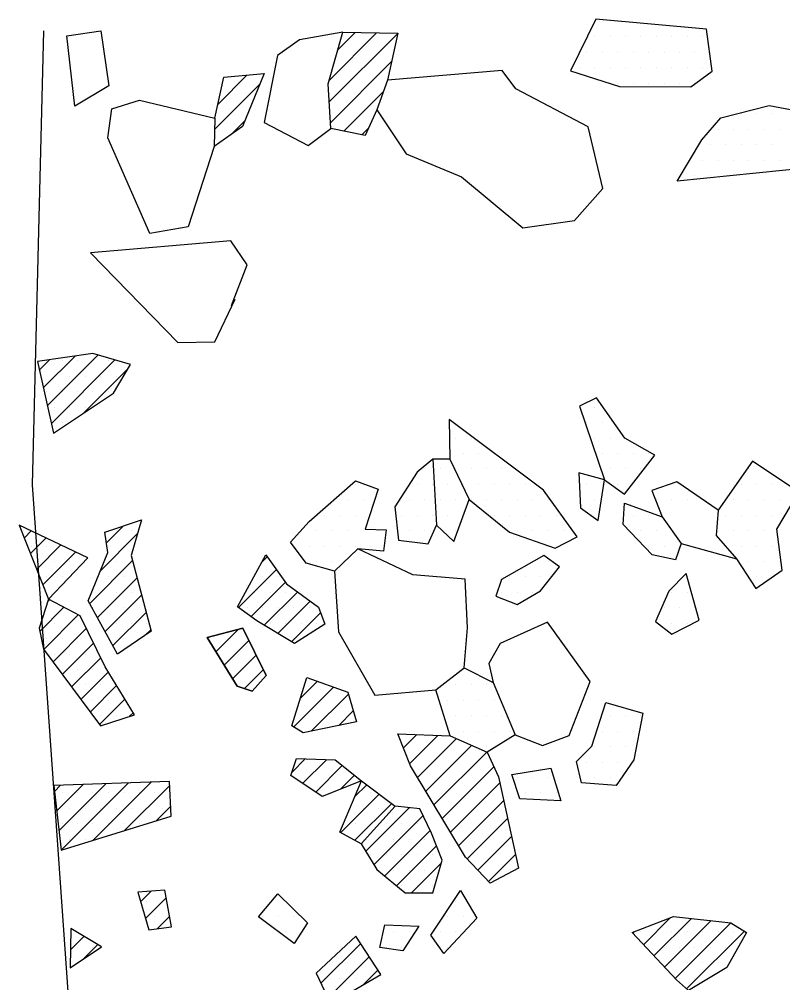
# Model space of a CAD drawing. Header units: metres. Extents: x 3.84 to 6.53, y -22.22 to -18.4.
# Drawn here: x 3.84 to 4.459, y -19.179 to -18.398 of the extents above; entities that cross this region are included whole.
import ezdxf

# ---------------------------------------------------------------- set-up
doc = ezdxf.new("R2010")
doc.units = ezdxf.units.M
doc.header["$LTSCALE"] = 25
doc.header["$MEASUREMENT"] = 0
doc.linetypes.add('STRICHPUNKTX2', pattern=[2, 1, -0.5, 0, -0.5])
doc.layers.get('0').update_dxf_attribs({"linetype": 'CONTINUOUS'})
for name, color, linetype in [('FEUER', 1, 'CONTINUOUS'), ('GRABUNGSGRENZE', 3, 'STRICHPUNKTX2'), ('STEINE', 4, 'CONTINUOUS'), ('STEINESCHRAFF', 4, 'CONTINUOUS')]:
    doc.layers.add(name, color=color, linetype=linetype)

# ---------------------------------------------------------------- blocks, each defined once
blk = doc.blocks.new('*X1')
at = {"color": 0}
for p, q in [((409.141, -1846.529), (414.67, -1841.001)), ((409.152, -1844.751), (412.975, -1840.928)), ((409.852, -1842.283), (411.232, -1840.903)), ((409.231, -1848.208), (414.181, -1843.257)), ((399.862, -1848.738), (403.525, -1845.074)), ((400.133, -1846.698), (402.475, -1844.357)), ((410.312, -1848.894), (413.518, -1845.688)), ((401.235, -1849.132), (402.305, -1848.063)), ((411.781, -1849.193), (412.319, -1848.655)), ((385.662, -1868.241), (386.489, -1867.413)), ((385.986, -1869.684), (388.556, -1867.115)), ((386.311, -1871.128), (390.411, -1867.027)), ((386.635, -1872.571), (391.785, -1867.421)), ((389.211, -1871.763), (392.838, -1868.136)), ((391.099, -1882.249), (392.491, -1880.858)), ((384.448, -1881.83), (385.013, -1881.264)), ((384.948, -1883.097), (386.207, -1881.838)), ((390.606, -1884.511), (393.597, -1881.519)), ((385.448, -1884.365), (387.4, -1882.412)), ((385.948, -1885.632), (388.594, -1882.986)), ((403.657, -1883.834), (404.121, -1883.37)), ((389.742, -1887.142), (393.207, -1883.677)), ((401.777, -1887.481), (404.856, -1884.402)), ((390.368, -1888.283), (393.575, -1885.076)), ((402.808, -1888.218), (405.592, -1885.434)), ((390.995, -1889.425), (393.944, -1886.476)), ((403.878, -1888.916), (406.581, -1886.212)), ((386.357, -1886.992), (386.493, -1886.856)), ((404.98, -1889.581), (407.603, -1886.959)), ((385.698, -1889.418), (387.653, -1887.463)), ((386.016, -1890.867), (388.813, -1888.071)), ((391.621, -1890.566), (394.312, -1887.875)), ((406.082, -1890.247), (408.433, -1887.896)), ((386.769, -1891.883), (389.466, -1889.185)), ((394.242, -1889.713), (394.681, -1889.274)), ((399.958, -1891.068), (401.771, -1889.255)), ((387.521, -1892.898), (390.048, -1890.372)), ((399.282, -1889.976), (399.383, -1889.875)), ((400.634, -1892.16), (402.638, -1890.156)), ((388.274, -1893.913), (390.629, -1891.558)), ((401.31, -1893.251), (403.219, -1891.343)), ((389.026, -1894.929), (391.246, -1892.709)), ((402.283, -1894.047), (403.8, -1892.53)), ((406.802, -1894.831), (408.182, -1893.45)), ((389.778, -1895.944), (391.918, -1893.804)), ((406.245, -1897.156), (409.485, -1893.916)), ((390.531, -1896.96), (392.591, -1894.899)), ((407.678, -1897.49), (410.685, -1894.483)), ((409.912, -1897.024), (411.088, -1895.848)), ((392.968, -1896.29), (393.264, -1895.995)), ((415.152, -1898.855), (416.243, -1897.764)), ((415.647, -1900.128), (417.944, -1897.831)), ((416.288, -1901.255), (419.445, -1898.098)), ((416.952, -1902.358), (420.669, -1898.642)), ((406.129, -1900.807), (407.195, -1899.741)), ((406.983, -1901.721), (408.902, -1899.802)), ((417.617, -1903.461), (421.892, -1899.186)), ((408.045, -1902.426), (410.185, -1900.287)), ((418.282, -1904.564), (422.47, -1900.375)), ((410.049, -1902.19), (411.172, -1901.067)), ((386.88, -1902.378), (387.382, -1901.876)), ((387.06, -1903.966), (389.214, -1901.812)), ((387.24, -1905.553), (391.046, -1901.748)), ((387.42, -1907.141), (392.877, -1901.684)), ((389.981, -1906.348), (394.709, -1901.62)), ((392.546, -1905.551), (396.216, -1901.881)), ((411.196, -1902.811), (412.17, -1901.837)), ((418.947, -1905.667), (422.947, -1901.666)), ((410.055, -1905.72), (413.183, -1902.592)), ((395.111, -1904.754), (396.303, -1903.562)), ((411.208, -1906.335), (414.195, -1903.347)), ((412.091, -1907.219), (415.628, -1903.683)), ((419.611, -1906.77), (423.263, -1903.118)), ((412.758, -1908.32), (416.742, -1904.336)), ((420.305, -1907.844), (423.579, -1904.57)), ((413.621, -1909.225), (417.318, -1905.528)), ((421.164, -1908.752), (423.894, -1906.022)), ((414.588, -1910.025), (417.831, -1906.783)), ((422.023, -1909.661), (424.21, -1907.474)), ((415.785, -1910.596), (418.233, -1908.148)), ((393.858, -1911.31), (394.715, -1910.453)), ((394.262, -1912.674), (395.932, -1911.004)), ((395.21, -1913.493), (396.21, -1912.494)), ((434.575, -1914.788), (436.765, -1912.597)), ((435.432, -1915.698), (438.47, -1912.66)), ((436.289, -1916.609), (440.058, -1912.84)), ((437.145, -1917.52), (441.646, -1913.02)), ((433.718, -1913.877), (433.866, -1913.729)), ((438.066, -1918.368), (442.751, -1913.682)), ((388.182, -1915.218), (389.294, -1914.106)), ((389.204, -1915.964), (390.402, -1914.767)), ((408.466, -1917.915), (411.683, -1914.698)), ((409.238, -1918.911), (412.38, -1915.769)), ((411.855, -1918.062), (413.077, -1916.84))]:
    blk.add_line(p, q, dxfattribs=at)
blk = doc.blocks.new('*X3')
at = {"color": 0}
for p, q in [((431.25, -1840), (431.25, -1840)), ((432.5, -1840), (432.5, -1840)), ((430.625, -1841.25), (430.625, -1841.25)), ((431.875, -1841.25), (431.875, -1841.25)), ((433.125, -1841.25), (433.125, -1841.25)), ((434.375, -1841.25), (434.375, -1841.25)), ((435.625, -1841.25), (435.625, -1841.25)), ((436.875, -1841.25), (436.875, -1841.25)), ((438.125, -1841.25), (438.125, -1841.25)), ((439.375, -1841.25), (439.375, -1841.25)), ((430, -1842.5), (430, -1842.5)), ((431.25, -1842.5), (431.25, -1842.5)), ((432.5, -1842.5), (432.5, -1842.5)), ((433.75, -1842.5), (433.75, -1842.5)), ((435, -1842.5), (435, -1842.5)), ((436.25, -1842.5), (436.25, -1842.5)), ((437.5, -1842.5), (437.5, -1842.5)), ((438.75, -1842.5), (438.75, -1842.5)), ((429.375, -1843.75), (429.375, -1843.75)), ((430.625, -1843.75), (430.625, -1843.75)), ((431.875, -1843.75), (431.875, -1843.75)), ((433.125, -1843.75), (433.125, -1843.75)), ((434.375, -1843.75), (434.375, -1843.75)), ((435.625, -1843.75), (435.625, -1843.75)), ((436.875, -1843.75), (436.875, -1843.75)), ((438.125, -1843.75), (438.125, -1843.75)), ((439.375, -1843.75), (439.375, -1843.75)), ((432.5, -1845), (432.5, -1845)), ((433.75, -1845), (433.75, -1845)), ((435, -1845), (435, -1845)), ((436.25, -1845), (436.25, -1845)), ((437.5, -1845), (437.5, -1845)), ((438.75, -1845), (438.75, -1845)), ((442.5, -1847.5), (442.5, -1847.5)), ((443.75, -1847.5), (443.75, -1847.5)), ((445, -1847.5), (445, -1847.5)), ((440.625, -1848.75), (440.625, -1848.75)), ((441.875, -1848.75), (441.875, -1848.75)), ((443.125, -1848.75), (443.125, -1848.75)), ((444.375, -1848.75), (444.375, -1848.75)), ((445.625, -1848.75), (445.625, -1848.75)), ((440, -1850), (440, -1850)), ((441.25, -1850), (441.25, -1850)), ((442.5, -1850), (442.5, -1850)), ((443.75, -1850), (443.75, -1850)), ((445, -1850), (445, -1850)), ((439.375, -1851.25), (439.375, -1851.25)), ((440.625, -1851.25), (440.625, -1851.25)), ((441.875, -1851.25), (441.875, -1851.25)), ((443.125, -1851.25), (443.125, -1851.25)), ((444.375, -1851.25), (444.375, -1851.25)), ((445.625, -1851.25), (445.625, -1851.25)), ((438.75, -1852.5), (438.75, -1852.5)), ((440, -1852.5), (440, -1852.5)), ((441.25, -1852.5), (441.25, -1852.5)), ((386.25, -1867.5), (386.25, -1867.5)), ((387.5, -1867.5), (387.5, -1867.5)), ((388.75, -1867.5), (388.75, -1867.5)), ((390, -1867.5), (390, -1867.5)), ((391.25, -1867.5), (391.25, -1867.5)), ((386.875, -1868.75), (386.875, -1868.75)), ((388.125, -1868.75), (388.125, -1868.75)), ((389.375, -1868.75), (389.375, -1868.75)), ((390.625, -1868.75), (390.625, -1868.75)), ((391.875, -1868.75), (391.875, -1868.75)), ((386.25, -1870), (386.25, -1870)), ((387.5, -1870), (387.5, -1870)), ((388.75, -1870), (388.75, -1870)), ((390, -1870), (390, -1870)), ((391.25, -1870), (391.25, -1870)), ((386.875, -1871.25), (386.875, -1871.25)), ((388.125, -1871.25), (388.125, -1871.25)), ((389.375, -1871.25), (389.375, -1871.25)), ((387.5, -1872.5), (387.5, -1872.5)), ((384.375, -1881.25), (384.375, -1881.25)), ((391.875, -1881.25), (391.875, -1881.25)), ((393.125, -1881.25), (393.125, -1881.25)), ((385, -1882.5), (385, -1882.5)), ((386.25, -1882.5), (386.25, -1882.5)), ((387.5, -1882.5), (387.5, -1882.5)), ((391.25, -1882.5), (391.25, -1882.5)), ((392.5, -1882.5), (392.5, -1882.5)), ((385.625, -1883.75), (385.625, -1883.75)), ((386.875, -1883.75), (386.875, -1883.75)), ((388.125, -1883.75), (388.125, -1883.75)), ((391.875, -1883.75), (391.875, -1883.75)), ((393.125, -1883.75), (393.125, -1883.75)), ((386.25, -1885), (386.25, -1885)), ((387.5, -1885), (387.5, -1885)), ((391.25, -1885), (391.25, -1885)), ((392.5, -1885), (392.5, -1885)), ((386.875, -1886.25), (386.875, -1886.25)), ((390.625, -1886.25), (390.625, -1886.25)), ((391.875, -1886.25), (391.875, -1886.25)), ((393.125, -1886.25), (393.125, -1886.25)), ((386.25, -1887.5), (386.25, -1887.5)), ((387.5, -1887.5), (387.5, -1887.5)), ((390, -1887.5), (390, -1887.5)), ((391.25, -1887.5), (391.25, -1887.5)), ((392.5, -1887.5), (392.5, -1887.5)), ((393.75, -1887.5), (393.75, -1887.5)), ((386.875, -1888.75), (386.875, -1888.75)), ((388.125, -1888.75), (388.125, -1888.75)), ((390.625, -1888.75), (390.625, -1888.75)), ((391.875, -1888.75), (391.875, -1888.75)), ((393.125, -1888.75), (393.125, -1888.75)), ((394.375, -1888.75), (394.375, -1888.75)), ((386.25, -1890), (386.25, -1890)), ((387.5, -1890), (387.5, -1890)), ((388.75, -1890), (388.75, -1890)), ((392.5, -1890), (392.5, -1890)), ((393.75, -1890), (393.75, -1890)), ((386.875, -1891.25), (386.875, -1891.25)), ((388.125, -1891.25), (388.125, -1891.25)), ((389.375, -1891.25), (389.375, -1891.25)), ((387.5, -1892.5), (387.5, -1892.5)), ((388.75, -1892.5), (388.75, -1892.5)), ((390, -1892.5), (390, -1892.5)), ((389.375, -1893.75), (389.375, -1893.75)), ((390.625, -1893.75), (390.625, -1893.75)), ((391.875, -1893.75), (391.875, -1893.75)), ((390, -1895), (390, -1895)), ((391.25, -1895), (391.25, -1895)), ((392.5, -1895), (392.5, -1895)), ((390.625, -1896.25), (390.625, -1896.25)), ((391.875, -1896.25), (391.875, -1896.25)), ((387.5, -1902.5), (387.5, -1902.5)), ((388.75, -1902.5), (388.75, -1902.5)), ((390, -1902.5), (390, -1902.5)), ((391.25, -1902.5), (391.25, -1902.5)), ((392.5, -1902.5), (392.5, -1902.5)), ((393.75, -1902.5), (393.75, -1902.5)), ((395, -1902.5), (395, -1902.5)), ((388.125, -1903.75), (388.125, -1903.75)), ((389.375, -1903.75), (389.375, -1903.75)), ((390.625, -1903.75), (390.625, -1903.75)), ((391.875, -1903.75), (391.875, -1903.75)), ((393.125, -1903.75), (393.125, -1903.75)), ((394.375, -1903.75), (394.375, -1903.75)), ((395.625, -1903.75), (395.625, -1903.75)), ((387.5, -1905), (387.5, -1905)), ((388.75, -1905), (388.75, -1905)), ((390, -1905), (390, -1905)), ((391.25, -1905), (391.25, -1905)), ((392.5, -1905), (392.5, -1905)), ((393.75, -1905), (393.75, -1905)), ((388.125, -1906.25), (388.125, -1906.25)), ((389.375, -1906.25), (389.375, -1906.25)), ((394.375, -1911.25), (394.375, -1911.25)), ((395.625, -1911.25), (395.625, -1911.25)), ((395, -1912.5), (395, -1912.5)), ((388.75, -1915), (388.75, -1915)), ((390, -1915), (390, -1915))]:
    blk.add_line(p, q, dxfattribs=at)
blk = doc.blocks.new('*X4')
at = {"color": 0}
for p, q in [((412.5, -1902.5), (412.5, -1902.5)), ((411.875, -1903.75), (411.875, -1903.75)), ((413.125, -1903.75), (413.125, -1903.75)), ((414.375, -1903.75), (414.375, -1903.75)), ((415.625, -1903.75), (415.625, -1903.75)), ((411.25, -1905), (411.25, -1905)), ((412.5, -1905), (412.5, -1905)), ((413.75, -1905), (413.75, -1905)), ((415, -1905), (415, -1905)), ((416.25, -1905), (416.25, -1905)), ((411.875, -1906.25), (411.875, -1906.25)), ((413.125, -1906.25), (413.125, -1906.25)), ((414.375, -1906.25), (414.375, -1906.25)), ((415.625, -1906.25), (415.625, -1906.25)), ((416.875, -1906.25), (416.875, -1906.25)), ((412.5, -1907.5), (412.5, -1907.5)), ((413.75, -1907.5), (413.75, -1907.5)), ((415, -1907.5), (415, -1907.5)), ((416.25, -1907.5), (416.25, -1907.5)), ((417.5, -1907.5), (417.5, -1907.5)), ((413.125, -1908.75), (413.125, -1908.75)), ((414.375, -1908.75), (414.375, -1908.75)), ((415.625, -1908.75), (415.625, -1908.75)), ((416.875, -1908.75), (416.875, -1908.75)), ((415, -1910), (415, -1910)), ((416.25, -1910), (416.25, -1910)), ((417.5, -1910), (417.5, -1910)), ((419.375, -1911.25), (419.375, -1911.25)), ((403.75, -1912.5), (403.75, -1912.5)), ((405, -1912.5), (405, -1912.5)), ((406.25, -1912.5), (406.25, -1912.5)), ((418.75, -1912.5), (418.75, -1912.5)), ((420, -1912.5), (420, -1912.5)), ((405.625, -1913.75), (405.625, -1913.75)), ((406.875, -1913.75), (406.875, -1913.75)), ((414.375, -1913.75), (414.375, -1913.75)), ((415.625, -1913.75), (415.625, -1913.75)), ((418.125, -1913.75), (418.125, -1913.75)), ((419.375, -1913.75), (419.375, -1913.75)), ((411.25, -1915), (411.25, -1915)), ((413.75, -1915), (413.75, -1915)), ((415, -1915), (415, -1915)), ((418.75, -1915), (418.75, -1915)), ((409.375, -1916.25), (409.375, -1916.25)), ((410.625, -1916.25), (410.625, -1916.25)), ((411.875, -1916.25), (411.875, -1916.25)), ((408.75, -1917.5), (408.75, -1917.5)), ((410, -1917.5), (410, -1917.5)), ((411.25, -1917.5), (411.25, -1917.5)), ((412.5, -1917.5), (412.5, -1917.5)), ((409.375, -1918.75), (409.375, -1918.75)), ((410.625, -1918.75), (410.625, -1918.75)), ((414.375, -1918.75), (414.375, -1918.75)), ((415.625, -1918.75), (415.625, -1918.75)), ((416.875, -1918.75), (416.875, -1918.75)), ((418.125, -1918.75), (418.125, -1918.75)), ((407.5, -1920), (407.5, -1920)), ((413.75, -1920), (413.75, -1920)), ((415, -1920), (415, -1920)), ((416.25, -1920), (416.25, -1920)), ((417.5, -1920), (417.5, -1920)), ((418.75, -1920), (418.75, -1920)), ((406.875, -1921.25), (406.875, -1921.25)), ((415.625, -1921.25), (415.625, -1921.25)), ((416.875, -1921.25), (416.875, -1921.25)), ((418.125, -1921.25), (418.125, -1921.25)), ((419.375, -1921.25), (419.375, -1921.25)), ((405, -1922.5), (405, -1922.5)), ((410, -1922.5), (410, -1922.5)), ((411.25, -1922.5), (411.25, -1922.5)), ((412.5, -1922.5), (412.5, -1922.5)), ((413.75, -1922.5), (413.75, -1922.5)), ((415, -1922.5), (415, -1922.5)), ((417.5, -1922.5), (417.5, -1922.5)), ((418.75, -1922.5), (418.75, -1922.5)), ((420, -1922.5), (420, -1922.5)), ((409.375, -1923.75), (409.375, -1923.75)), ((410.625, -1923.75), (410.625, -1923.75)), ((411.875, -1923.75), (411.875, -1923.75)), ((413.125, -1923.75), (413.125, -1923.75)), ((414.375, -1923.75), (414.375, -1923.75)), ((405, -1925), (405, -1925)), ((408.75, -1925), (408.75, -1925)), ((410, -1925), (410, -1925)), ((411.25, -1925), (411.25, -1925)), ((412.5, -1925), (412.5, -1925)), ((404.375, -1926.25), (404.375, -1926.25)), ((405.625, -1926.25), (405.625, -1926.25)), ((403.75, -1927.5), (403.75, -1927.5)), ((405, -1927.5), (405, -1927.5)), ((406.25, -1927.5), (406.25, -1927.5)), ((410, -1927.5), (410, -1927.5)), ((418.75, -1927.5), (418.75, -1927.5)), ((420, -1927.5), (420, -1927.5)), ((421.25, -1927.5), (421.25, -1927.5)), ((422.5, -1927.5), (422.5, -1927.5)), ((403.125, -1928.75), (403.125, -1928.75)), ((404.375, -1928.75), (404.375, -1928.75)), ((405.625, -1928.75), (405.625, -1928.75)), ((409.375, -1928.75), (409.375, -1928.75)), ((410.625, -1928.75), (410.625, -1928.75)), ((418.125, -1928.75), (418.125, -1928.75)), ((419.375, -1928.75), (419.375, -1928.75)), ((420.625, -1928.75), (420.625, -1928.75)), ((421.875, -1928.75), (421.875, -1928.75)), ((402.5, -1930), (402.5, -1930)), ((403.75, -1930), (403.75, -1930)), ((405, -1930), (405, -1930)), ((406.25, -1930), (406.25, -1930)), ((408.75, -1930), (408.75, -1930)), ((403.125, -1931.25), (403.125, -1931.25)), ((404.375, -1931.25), (404.375, -1931.25)), ((423.125, -1931.25), (423.125, -1931.25)), ((411.25, -1932.5), (411.25, -1932.5)), ((412.5, -1932.5), (412.5, -1932.5)), ((422.5, -1932.5), (422.5, -1932.5)), ((409.375, -1933.75), (409.375, -1933.75)), ((410.625, -1933.75), (410.625, -1933.75)), ((411.875, -1933.75), (411.875, -1933.75)), ((413.125, -1933.75), (413.125, -1933.75)), ((414.375, -1933.75), (414.375, -1933.75)), ((415.625, -1933.75), (415.625, -1933.75)), ((416.875, -1933.75), (416.875, -1933.75)), ((416.25, -1935), (416.25, -1935)), ((406.875, -1936.25), (406.875, -1936.25)), ((408.125, -1936.25), (408.125, -1936.25)), ((406.25, -1937.5), (406.25, -1937.5)), ((407.5, -1937.5), (407.5, -1937.5)), ((408.75, -1937.5), (408.75, -1937.5)), ((410, -1937.5), (410, -1937.5)), ((408.125, -1938.75), (408.125, -1938.75)), ((409.375, -1938.75), (409.375, -1938.75))]:
    blk.add_line(p, q, dxfattribs=at)
blk = doc.blocks.new('*X5')
at = {"color": 0}
for p, q in [((430.625, -1871.25), (430.625, -1871.25)), ((430, -1872.5), (430, -1872.5)), ((431.25, -1872.5), (431.25, -1872.5)), ((430.625, -1873.75), (430.625, -1873.75)), ((431.875, -1873.75), (431.875, -1873.75)), ((431.25, -1875), (431.25, -1875)), ((432.5, -1875), (432.5, -1875)), ((433.75, -1875), (433.75, -1875)), ((435, -1875), (435, -1875)), ((431.875, -1876.25), (431.875, -1876.25)), ((433.125, -1876.25), (433.125, -1876.25)), ((434.375, -1876.25), (434.375, -1876.25)), ((443.125, -1876.25), (443.125, -1876.25)), ((430, -1877.5), (430, -1877.5)), ((431.25, -1877.5), (431.25, -1877.5)), ((432.5, -1877.5), (432.5, -1877.5)), ((437.5, -1877.5), (437.5, -1877.5)), ((442.5, -1877.5), (442.5, -1877.5)), ((443.75, -1877.5), (443.75, -1877.5)), ((445, -1877.5), (445, -1877.5)), ((430.625, -1878.75), (430.625, -1878.75)), ((435.625, -1878.75), (435.625, -1878.75)), ((436.875, -1878.75), (436.875, -1878.75)), ((438.125, -1878.75), (438.125, -1878.75)), ((439.375, -1878.75), (439.375, -1878.75)), ((441.875, -1878.75), (441.875, -1878.75)), ((443.125, -1878.75), (443.125, -1878.75)), ((444.375, -1878.75), (444.375, -1878.75)), ((445.625, -1878.75), (445.625, -1878.75)), ((433.75, -1880), (433.75, -1880)), ((435, -1880), (435, -1880)), ((441.25, -1880), (441.25, -1880)), ((442.5, -1880), (442.5, -1880)), ((443.75, -1880), (443.75, -1880)), ((445, -1880), (445, -1880)), ((434.375, -1881.25), (434.375, -1881.25)), ((435.625, -1881.25), (435.625, -1881.25)), ((436.875, -1881.25), (436.875, -1881.25)), ((440.625, -1881.25), (440.625, -1881.25)), ((441.875, -1881.25), (441.875, -1881.25)), ((443.125, -1881.25), (443.125, -1881.25)), ((444.375, -1881.25), (444.375, -1881.25)), ((435, -1882.5), (435, -1882.5)), ((436.25, -1882.5), (436.25, -1882.5)), ((437.5, -1882.5), (437.5, -1882.5)), ((441.25, -1882.5), (441.25, -1882.5)), ((442.5, -1882.5), (442.5, -1882.5)), ((443.75, -1882.5), (443.75, -1882.5)), ((445, -1882.5), (445, -1882.5)), ((443.125, -1883.75), (443.125, -1883.75)), ((444.375, -1883.75), (444.375, -1883.75)), ((445.625, -1883.75), (445.625, -1883.75)), ((443.75, -1885), (443.75, -1885)), ((445, -1885), (445, -1885)), ((436.875, -1886.25), (436.875, -1886.25)), ((438.125, -1886.25), (438.125, -1886.25)), ((436.25, -1887.5), (436.25, -1887.5)), ((437.5, -1887.5), (437.5, -1887.5)), ((438.75, -1887.5), (438.75, -1887.5)), ((436.875, -1888.75), (436.875, -1888.75)), ((438.125, -1888.75), (438.125, -1888.75))]:
    blk.add_line(p, q, dxfattribs=at)
blk = doc.blocks.new('*X6')
at = {"color": 0}
for p, q in [((419.375, -1873.75), (419.375, -1873.75)), ((420.625, -1873.75), (420.625, -1873.75)), ((420, -1875), (420, -1875)), ((421.25, -1875), (421.25, -1875)), ((422.5, -1875), (422.5, -1875)), ((416.875, -1876.25), (416.875, -1876.25)), ((418.125, -1876.25), (418.125, -1876.25)), ((419.375, -1876.25), (419.375, -1876.25)), ((420.625, -1876.25), (420.625, -1876.25)), ((421.875, -1876.25), (421.875, -1876.25)), ((423.125, -1876.25), (423.125, -1876.25)), ((411.25, -1877.5), (411.25, -1877.5)), ((416.25, -1877.5), (416.25, -1877.5)), ((417.5, -1877.5), (417.5, -1877.5)), ((418.75, -1877.5), (418.75, -1877.5)), ((420, -1877.5), (420, -1877.5)), ((421.25, -1877.5), (421.25, -1877.5)), ((422.5, -1877.5), (422.5, -1877.5)), ((423.75, -1877.5), (423.75, -1877.5)), ((425, -1877.5), (425, -1877.5)), ((410.625, -1878.75), (410.625, -1878.75)), ((411.875, -1878.75), (411.875, -1878.75)), ((415.625, -1878.75), (415.625, -1878.75)), ((416.875, -1878.75), (416.875, -1878.75)), ((418.125, -1878.75), (418.125, -1878.75)), ((419.375, -1878.75), (419.375, -1878.75)), ((420.625, -1878.75), (420.625, -1878.75)), ((421.875, -1878.75), (421.875, -1878.75)), ((423.125, -1878.75), (423.125, -1878.75)), ((424.375, -1878.75), (424.375, -1878.75)), ((425.625, -1878.75), (425.625, -1878.75)), ((426.875, -1878.75), (426.875, -1878.75)), ((408.75, -1880), (408.75, -1880)), ((410, -1880), (410, -1880)), ((411.25, -1880), (411.25, -1880)), ((415, -1880), (415, -1880)), ((416.25, -1880), (416.25, -1880)), ((417.5, -1880), (417.5, -1880)), ((418.75, -1880), (418.75, -1880)), ((420, -1880), (420, -1880)), ((422.5, -1880), (422.5, -1880)), ((423.75, -1880), (423.75, -1880)), ((425, -1880), (425, -1880)), ((426.25, -1880), (426.25, -1880)), ((427.5, -1880), (427.5, -1880)), ((406.875, -1881.25), (406.875, -1881.25)), ((408.125, -1881.25), (408.125, -1881.25)), ((409.375, -1881.25), (409.375, -1881.25)), ((410.625, -1881.25), (410.625, -1881.25)), ((411.875, -1881.25), (411.875, -1881.25)), ((413.125, -1881.25), (413.125, -1881.25)), ((415.625, -1881.25), (415.625, -1881.25)), ((416.875, -1881.25), (416.875, -1881.25)), ((419.375, -1881.25), (419.375, -1881.25)), ((424.375, -1881.25), (424.375, -1881.25)), ((425.625, -1881.25), (425.625, -1881.25)), ((426.875, -1881.25), (426.875, -1881.25)), ((428.125, -1881.25), (428.125, -1881.25)), ((406.25, -1882.5), (406.25, -1882.5)), ((407.5, -1882.5), (407.5, -1882.5)), ((408.75, -1882.5), (408.75, -1882.5)), ((410, -1882.5), (410, -1882.5)), ((411.25, -1882.5), (411.25, -1882.5)), ((412.5, -1882.5), (412.5, -1882.5)), ((427.5, -1882.5), (427.5, -1882.5)), ((404.375, -1883.75), (404.375, -1883.75)), ((408.125, -1883.75), (408.125, -1883.75)), ((409.375, -1883.75), (409.375, -1883.75)), ((426.875, -1883.75), (426.875, -1883.75)), ((403.75, -1885), (403.75, -1885)), ((405, -1885), (405, -1885)), ((423.75, -1885), (423.75, -1885)), ((425, -1885), (425, -1885)), ((426.25, -1885), (426.25, -1885)), ((403.125, -1886.25), (403.125, -1886.25)), ((404.375, -1886.25), (404.375, -1886.25)), ((405.625, -1886.25), (405.625, -1886.25)), ((423.125, -1886.25), (423.125, -1886.25)), ((424.375, -1886.25), (424.375, -1886.25)), ((425.625, -1886.25), (425.625, -1886.25)), ((402.5, -1887.5), (402.5, -1887.5)), ((403.75, -1887.5), (403.75, -1887.5)), ((405, -1887.5), (405, -1887.5)), ((406.25, -1887.5), (406.25, -1887.5)), ((407.5, -1887.5), (407.5, -1887.5)), ((404.375, -1888.75), (404.375, -1888.75)), ((405.625, -1888.75), (405.625, -1888.75)), ((406.875, -1888.75), (406.875, -1888.75)), ((408.125, -1888.75), (408.125, -1888.75)), ((406.25, -1890), (406.25, -1890)), ((420, -1892.5), (420, -1892.5)), ((419.375, -1893.75), (419.375, -1893.75)), ((420.625, -1893.75), (420.625, -1893.75)), ((421.875, -1893.75), (421.875, -1893.75)), ((418.75, -1895), (418.75, -1895)), ((420, -1895), (420, -1895)), ((421.25, -1895), (421.25, -1895)), ((422.5, -1895), (422.5, -1895)), ((419.375, -1896.25), (419.375, -1896.25)), ((420.625, -1896.25), (420.625, -1896.25)), ((421.875, -1896.25), (421.875, -1896.25)), ((423.125, -1896.25), (423.125, -1896.25)), ((431.875, -1896.25), (431.875, -1896.25)), ((433.125, -1896.25), (433.125, -1896.25)), ((434.375, -1896.25), (434.375, -1896.25)), ((420, -1897.5), (420, -1897.5)), ((421.25, -1897.5), (421.25, -1897.5)), ((422.5, -1897.5), (422.5, -1897.5)), ((423.75, -1897.5), (423.75, -1897.5)), ((431.25, -1897.5), (431.25, -1897.5)), ((432.5, -1897.5), (432.5, -1897.5)), ((433.75, -1897.5), (433.75, -1897.5)), ((421.875, -1898.75), (421.875, -1898.75)), ((430.625, -1898.75), (430.625, -1898.75)), ((431.875, -1898.75), (431.875, -1898.75)), ((433.125, -1898.75), (433.125, -1898.75)), ((430, -1900), (430, -1900)), ((431.25, -1900), (431.25, -1900)), ((432.5, -1900), (432.5, -1900)), ((424.375, -1901.25), (424.375, -1901.25)), ((425.625, -1901.25), (425.625, -1901.25)), ((426.875, -1901.25), (426.875, -1901.25)), ((430.625, -1901.25), (430.625, -1901.25)), ((431.875, -1901.25), (431.875, -1901.25)), ((425, -1902.5), (425, -1902.5)), ((426.25, -1902.5), (426.25, -1902.5)), ((427.5, -1902.5), (427.5, -1902.5)), ((460.625, -1903.75), (460.625, -1903.75)), ((461.875, -1903.75), (461.875, -1903.75)), ((463.125, -1903.75), (463.125, -1903.75)), ((458.75, -1905), (458.75, -1905)), ((460, -1905), (460, -1905)), ((461.25, -1905), (461.25, -1905)), ((462.5, -1905), (462.5, -1905)), ((458.125, -1906.25), (458.125, -1906.25)), ((459.375, -1906.25), (459.375, -1906.25)), ((460.625, -1906.25), (460.625, -1906.25)), ((461.875, -1906.25), (461.875, -1906.25)), ((457.5, -1907.5), (457.5, -1907.5)), ((458.75, -1907.5), (458.75, -1907.5)), ((460, -1907.5), (460, -1907.5)), ((461.25, -1907.5), (461.25, -1907.5)), ((462.5, -1907.5), (462.5, -1907.5)), ((456.875, -1908.75), (456.875, -1908.75)), ((458.125, -1908.75), (458.125, -1908.75)), ((459.375, -1908.75), (459.375, -1908.75)), ((460.625, -1908.75), (460.625, -1908.75)), ((456.25, -1910), (456.25, -1910)), ((434.375, -1913.75), (434.375, -1913.75)), ((435.625, -1913.75), (435.625, -1913.75)), ((436.875, -1913.75), (436.875, -1913.75)), ((438.125, -1913.75), (438.125, -1913.75)), ((439.375, -1913.75), (439.375, -1913.75)), ((440.625, -1913.75), (440.625, -1913.75)), ((441.875, -1913.75), (441.875, -1913.75)), ((435, -1915), (435, -1915)), ((436.25, -1915), (436.25, -1915)), ((437.5, -1915), (437.5, -1915)), ((438.75, -1915), (438.75, -1915)), ((440, -1915), (440, -1915)), ((441.25, -1915), (441.25, -1915)), ((436.875, -1916.25), (436.875, -1916.25)), ((438.125, -1916.25), (438.125, -1916.25)), ((439.375, -1916.25), (439.375, -1916.25)), ((440.625, -1916.25), (440.625, -1916.25)), ((437.5, -1917.5), (437.5, -1917.5)), ((438.75, -1917.5), (438.75, -1917.5)), ((482.5, -1920), (482.5, -1920)), ((481.875, -1921.25), (481.875, -1921.25)), ((433.75, -1922.5), (433.75, -1922.5)), ((435, -1922.5), (435, -1922.5)), ((436.25, -1922.5), (436.25, -1922.5)), ((437.5, -1922.5), (437.5, -1922.5)), ((473.75, -1922.5), (473.75, -1922.5)), ((480, -1922.5), (480, -1922.5)), ((481.25, -1922.5), (481.25, -1922.5)), ((433.125, -1923.75), (433.125, -1923.75)), ((434.375, -1923.75), (434.375, -1923.75)), ((435.625, -1923.75), (435.625, -1923.75)), ((436.875, -1923.75), (436.875, -1923.75)), ((438.125, -1923.75), (438.125, -1923.75)), ((473.125, -1923.75), (473.125, -1923.75)), ((474.375, -1923.75), (474.375, -1923.75)), ((475.625, -1923.75), (475.625, -1923.75)), ((479.375, -1923.75), (479.375, -1923.75)), ((480.625, -1923.75), (480.625, -1923.75)), ((433.75, -1925), (433.75, -1925)), ((435, -1925), (435, -1925)), ((436.25, -1925), (436.25, -1925)), ((437.5, -1925), (437.5, -1925)), ((472.5, -1925), (472.5, -1925)), ((473.75, -1925), (473.75, -1925)), ((475, -1925), (475, -1925)), ((478.75, -1925), (478.75, -1925)), ((480, -1925), (480, -1925)), ((433.125, -1926.25), (433.125, -1926.25)), ((434.375, -1926.25), (434.375, -1926.25)), ((435.625, -1926.25), (435.625, -1926.25)), ((436.875, -1926.25), (436.875, -1926.25)), ((471.875, -1926.25), (471.875, -1926.25)), ((473.125, -1926.25), (473.125, -1926.25)), ((474.375, -1926.25), (474.375, -1926.25)), ((435, -1927.5), (435, -1927.5)), ((436.25, -1927.5), (436.25, -1927.5)), ((473.75, -1927.5), (473.75, -1927.5)), ((424.375, -1928.75), (424.375, -1928.75)), ((425.625, -1928.75), (425.625, -1928.75)), ((426.875, -1928.75), (426.875, -1928.75)), ((428.125, -1928.75), (428.125, -1928.75)), ((479.375, -1928.75), (479.375, -1928.75)), ((480.625, -1928.75), (480.625, -1928.75)), ((425, -1930), (425, -1930)), ((426.25, -1930), (426.25, -1930)), ((427.5, -1930), (427.5, -1930)), ((480, -1930), (480, -1930)), ((426.875, -1931.25), (426.875, -1931.25)), ((458.125, -1931.25), (458.125, -1931.25)), ((459.375, -1931.25), (459.375, -1931.25)), ((460.625, -1931.25), (460.625, -1931.25)), ((461.875, -1931.25), (461.875, -1931.25)), ((460, -1932.5), (460, -1932.5)), ((461.25, -1932.5), (461.25, -1932.5)), ((462.5, -1932.5), (462.5, -1932.5)), ((433.125, -1933.75), (433.125, -1933.75)), ((434.375, -1933.75), (434.375, -1933.75)), ((435.625, -1933.75), (435.625, -1933.75)), ((460.625, -1933.75), (460.625, -1933.75)), ((461.875, -1933.75), (461.875, -1933.75)), ((432.5, -1935), (432.5, -1935)), ((433.75, -1935), (433.75, -1935)), ((435, -1935), (435, -1935)), ((458.75, -1935), (458.75, -1935)), ((460, -1935), (460, -1935)), ((461.25, -1935), (461.25, -1935)), ((462.5, -1935), (462.5, -1935)), ((472.5, -1935), (472.5, -1935)), ((473.75, -1935), (473.75, -1935)), ((475, -1935), (475, -1935)), ((423.125, -1936.25), (423.125, -1936.25)), ((424.375, -1936.25), (424.375, -1936.25)), ((425.625, -1936.25), (425.625, -1936.25)), ((433.125, -1936.25), (433.125, -1936.25)), ((458.125, -1936.25), (458.125, -1936.25)), ((459.375, -1936.25), (459.375, -1936.25)), ((460.625, -1936.25), (460.625, -1936.25)), ((461.875, -1936.25), (461.875, -1936.25)), ((473.125, -1936.25), (473.125, -1936.25)), ((474.375, -1936.25), (474.375, -1936.25)), ((475.625, -1936.25), (475.625, -1936.25)), ((476.875, -1936.25), (476.875, -1936.25)), ((478.125, -1936.25), (478.125, -1936.25)), ((479.375, -1936.25), (479.375, -1936.25)), ((480.625, -1936.25), (480.625, -1936.25)), ((422.5, -1937.5), (422.5, -1937.5)), ((423.75, -1937.5), (423.75, -1937.5)), ((425, -1937.5), (425, -1937.5)), ((458.75, -1937.5), (458.75, -1937.5)), ((460, -1937.5), (460, -1937.5)), ((461.25, -1937.5), (461.25, -1937.5)), ((472.5, -1937.5), (472.5, -1937.5)), ((473.75, -1937.5), (473.75, -1937.5)), ((475, -1937.5), (475, -1937.5)), ((476.25, -1937.5), (476.25, -1937.5)), ((477.5, -1937.5), (477.5, -1937.5)), ((478.75, -1937.5), (478.75, -1937.5)), ((480, -1937.5), (480, -1937.5)), ((486.25, -1937.5), (486.25, -1937.5)), ((487.5, -1937.5), (487.5, -1937.5)), ((488.75, -1937.5), (488.75, -1937.5)), ((490, -1937.5), (490, -1937.5)), ((491.25, -1937.5), (491.25, -1937.5)), ((492.5, -1937.5), (492.5, -1937.5)), ((493.75, -1937.5), (493.75, -1937.5)), ((459.375, -1938.75), (459.375, -1938.75)), ((473.125, -1938.75), (473.125, -1938.75)), ((474.375, -1938.75), (474.375, -1938.75)), ((475.625, -1938.75), (475.625, -1938.75)), ((476.875, -1938.75), (476.875, -1938.75)), ((478.125, -1938.75), (478.125, -1938.75)), ((479.375, -1938.75), (479.375, -1938.75)), ((480.625, -1938.75), (480.625, -1938.75)), ((484.375, -1938.75), (484.375, -1938.75)), ((485.625, -1938.75), (485.625, -1938.75)), ((486.875, -1938.75), (486.875, -1938.75)), ((488.125, -1938.75), (488.125, -1938.75)), ((489.375, -1938.75), (489.375, -1938.75)), ((490.625, -1938.75), (490.625, -1938.75)), ((491.875, -1938.75), (491.875, -1938.75)), ((493.125, -1938.75), (493.125, -1938.75)), ((494.375, -1938.75), (494.375, -1938.75)), ((472.5, -1940), (472.5, -1940)), ((473.75, -1940), (473.75, -1940)), ((475, -1940), (475, -1940)), ((476.25, -1940), (476.25, -1940)), ((477.5, -1940), (477.5, -1940)), ((478.75, -1940), (478.75, -1940)), ((480, -1940), (480, -1940)), ((485, -1940), (485, -1940)), ((486.25, -1940), (486.25, -1940)), ((487.5, -1940), (487.5, -1940)), ((488.75, -1940), (488.75, -1940)), ((490, -1940), (490, -1940)), ((491.25, -1940), (491.25, -1940)), ((492.5, -1940), (492.5, -1940)), ((474.375, -1941.25), (474.375, -1941.25)), ((480.625, -1941.25), (480.625, -1941.25)), ((484.375, -1941.25), (484.375, -1941.25)), ((485.625, -1941.25), (485.625, -1941.25)), ((486.875, -1941.25), (486.875, -1941.25)), ((488.125, -1941.25), (488.125, -1941.25)), ((489.375, -1941.25), (489.375, -1941.25)), ((490.625, -1941.25), (490.625, -1941.25)), ((491.875, -1941.25), (491.875, -1941.25)), ((486.25, -1942.5), (486.25, -1942.5)), ((487.5, -1942.5), (487.5, -1942.5)), ((488.75, -1942.5), (488.75, -1942.5)), ((490, -1942.5), (490, -1942.5)), ((491.25, -1942.5), (491.25, -1942.5)), ((428.125, -1943.75), (428.125, -1943.75)), ((486.875, -1943.75), (486.875, -1943.75)), ((488.125, -1943.75), (488.125, -1943.75)), ((428.75, -1945), (428.75, -1945)), ((430, -1945), (430, -1945)), ((426.875, -1946.25), (426.875, -1946.25)), ((428.125, -1946.25), (428.125, -1946.25)), ((429.375, -1946.25), (429.375, -1946.25)), ((430.625, -1946.25), (430.625, -1946.25)), ((427.5, -1947.5), (427.5, -1947.5))]:
    blk.add_line(p, q, dxfattribs=at)

msp = doc.modelspace()

# ---------------------------------------------------------------- linework, layer by layer
at = {"layer": 'GRABUNGSGRENZE', "flags": 128}
msp.add_lwpolyline([(3.86, -18.40761), (3.85069, -18.77539), (3.88092, -19.20239), (3.84731, -19.36275), (3.90283, -19.84841), (3.95052, -20.23217), (3.94196, -21.01004), (3.96217, -22.19351)], dxfattribs=at)
at = {"layer": 'STEINE'}
for points in [[(4.30731, -18.39832), (4.2868, -18.44003), (4.32649, -18.45289), (4.38406, -18.45307), (4.40142, -18.44039), (4.39694, -18.40624), (4.30731, -18.39832)], [(3.88528, -18.46882), (3.87883, -18.41174), (3.90636, -18.40775), (3.91284, -18.45209), (3.88528, -18.46882)], [(4.10248, -18.40888), (4.06731, -18.41488), (4.04944, -18.42756), (4.03857, -18.48204), (4.07418, -18.50049), (4.09256, -18.48679), (4.09063, -18.45062), (4.10248, -18.40888)], [(4.10248, -18.40888), (4.1468, -18.40953), (4.13853, -18.44771), (4.12979, -18.47163), (4.12056, -18.49249), (4.09256, -18.48679)], [(3.99885, -18.47835), (4.00609, -18.44526), (4.0387, -18.4423), (4.02124, -18.48504), (3.99827, -18.50127)], [(4.12979, -18.47163), (4.15363, -18.50736), (4.1984, -18.52584), (4.24819, -18.56727), (4.28998, -18.56128), (4.31299, -18.53538), (4.30092, -18.48541), (4.24243, -18.45466), (4.23127, -18.43985), (4.13853, -18.44771)], [(3.94608, -18.57192), (3.9122, -18.49438), (3.91533, -18.47095), (3.93776, -18.46389), (3.99885, -18.47835), (3.99827, -18.50127), (3.97718, -18.56641), (3.94608, -18.57192)], [(4.37312, -18.52945), (4.39309, -18.49589), (4.40843, -18.47811), (4.44769, -18.46805), (4.48078, -18.47426), (4.50822, -18.49626), (4.50103, -18.51661), (4.37312, -18.52945)], [(4.01213, -18.6302), (4.02497, -18.59713), (4.01178, -18.57773), (3.89815, -18.58756), (3.96873, -18.66012), (3.99879, -18.6597), (4.0152, -18.62511)], [(3.86814, -18.73367), (3.91664, -18.70122), (3.93047, -18.67783), (3.89993, -18.66907), (3.85508, -18.67555), (3.86814, -18.73367)], [(4.29409, -18.71158), (4.31428, -18.77125), (4.33055, -18.78301), (4.3551, -18.75151), (4.33069, -18.73768), (4.30787, -18.705), (4.29409, -18.71158)], [(4.29223, -18.81754), (4.26484, -18.77975), (4.18861, -18.72245), (4.18901, -18.75455), (4.2047, -18.7872), (4.23722, -18.8138), (4.27437, -18.82665), (4.29223, -18.81754)], [(4.17526, -18.75451), (4.16249, -18.76516), (4.14457, -18.79313), (4.14754, -18.82014), (4.17148, -18.82327), (4.17815, -18.80801)], [(4.18901, -18.75455), (4.17526, -18.75451), (4.17815, -18.80801), (4.19237, -18.8213), (4.2047, -18.7872)], [(4.47166, -18.78142), (4.43405, -18.75634), (4.40641, -18.79599), (4.40482, -18.81636), (4.42106, -18.83526), (4.43678, -18.85926), (4.45822, -18.84455), (4.45374, -18.81142), (4.47166, -18.78142)], [(4.31428, -18.77125), (4.31428, -18.77125), (4.29341, -18.76558), (4.29485, -18.79411), (4.30908, -18.80434), (4.31428, -18.77125)], [(4.0955, -18.84544), (4.0726, -18.83875), (4.05992, -18.8219), (4.07525, -18.80513), (4.11254, -18.77214), (4.13086, -18.77882), (4.12057, -18.81139), (4.13738, -18.81195), (4.13529, -18.82927), (4.11441, -18.82716)], [(4.40641, -18.79599), (4.37286, -18.77296), (4.35246, -18.78003), (4.36105, -18.80145), (4.37627, -18.82289), (4.42106, -18.83526)], [(4.37627, -18.82289), (4.37164, -18.83613), (4.35281, -18.83199), (4.32945, -18.80746), (4.33052, -18.79015), (4.36105, -18.80145)], [(3.86415, -18.86815), (3.89584, -18.83462), (3.8404, -18.80796), (3.86415, -18.86815)], [(3.92005, -18.91264), (3.89624, -18.86927), (3.91216, -18.83009), (3.90966, -18.81378), (3.93924, -18.80369), (3.931, -18.8327), (3.9471, -18.89388), (3.92005, -18.91264)], [(4.03272, -18.88549), (4.01696, -18.87423), (4.04002, -18.83202), (4.05675, -18.85551), (4.08268, -18.87444), (4.08773, -18.88821), (4.06322, -18.90393), (4.03272, -18.88549)], [(4.20071, -18.92372), (4.20336, -18.89112), (4.20144, -18.85189), (4.15917, -18.84819), (4.11441, -18.82716), (4.0955, -18.84544), (4.09891, -18.89436), (4.1283, -18.9459), (4.17773, -18.94148)], [(4.26518, -18.83273), (4.23099, -18.85198), (4.22636, -18.86572), (4.24366, -18.8724), (4.26255, -18.86125), (4.27789, -18.84194), (4.26518, -18.83273)], [(4.38027, -18.84736), (4.36647, -18.86158), (4.35569, -18.886), (4.36891, -18.89623), (4.39085, -18.88509), (4.38027, -18.84736)], [(3.85995, -18.90838), (3.90611, -18.97067), (3.93365, -18.96159), (3.90983, -18.9228), (3.88958, -18.88147), (3.86415, -18.86815), (3.85643, -18.89156), (3.85995, -18.90838)], [(4.2418, -18.97785), (4.26419, -18.98658), (4.28561, -18.97849), (4.30256, -18.93474), (4.26807, -18.88674), (4.22981, -18.90394), (4.22059, -18.92021), (4.2241, -18.93551)], [(4.01676, -18.93842), (3.99243, -18.89912), (4.02149, -18.89157), (4.04022, -18.92983), (4.02897, -18.94253), (4.01676, -18.93842)], [(4.04022, -18.92983), (4.02149, -18.89157), (3.99243, -18.89912), (4.01676, -18.93842), (4.02897, -18.94253), (4.04022, -18.92983)], [(4.18933, -18.9787), (4.17773, -18.94148), (4.20071, -18.92372), (4.2241, -18.93551), (4.2418, -18.97785)], [(4.06098, -18.97065), (4.07333, -18.93147), (4.1064, -18.94329), (4.11346, -18.96725), (4.07013, -18.97629), (4.06098, -18.97065)], [(4.22155, -19.09801), (4.20175, -19.07706), (4.15716, -19.00305), (4.14705, -18.97704), (4.18933, -18.9787), (4.21934, -18.99204), (4.22845, -19.01194), (4.24452, -19.08585), (4.22155, -19.09801)], [(4.2418, -18.97785), (4.21934, -18.99204)], [(4.08576, -19.02779), (4.06034, -19.0109), (4.06497, -18.99716), (4.09604, -18.99827), (4.11738, -19.01515), (4.08576, -19.02779)], [(4.24571, -19.02982), (4.23915, -19.00993), (4.27075, -19.00494), (4.27882, -19.03145), (4.24571, -19.02982)], [(3.87421, -19.07144), (3.96344, -19.0437), (3.962, -19.01568), (3.86826, -19.01895), (3.87421, -19.07144)], [(4.09993, -19.05687), (4.11738, -19.01515), (4.14483, -19.03562), (4.11722, -19.0661), (4.09993, -19.05687)], [(4.11722, -19.0661), (4.12989, -19.08702), (4.15276, -19.10594), (4.17517, -19.10601), (4.1829, -19.07955), (4.1743, -19.05761), (4.16469, -19.03772), (4.14483, -19.03562)], [(3.96367, -19.13337), (3.95816, -19.1038), (3.93625, -19.10526), (3.94532, -19.13585), (3.96367, -19.13337)], [(4.06297, -19.14692), (4.034, -19.12544), (4.04985, -19.10664), (4.07372, -19.13015), (4.06297, -19.14692)], [(4.17353, -19.14014), (4.19759, -19.10405), (4.21077, -19.1265), (4.18419, -19.15495)], [(4.37261, -19.17643), (4.33656, -19.13811), (4.37022, -19.12497), (4.41656, -19.13021), (4.42928, -19.13789), (4.41339, -19.16637), (4.38226, -19.18512), (4.37261, -19.17643)], [(3.88155, -19.16673), (3.90707, -19.14949), (3.88216, -19.13464), (3.88155, -19.16673)], [(4.15108, -19.15281), (4.13224, -19.1502), (4.13637, -19.13187), (4.16388, -19.13298), (4.15108, -19.15281)], [(4.13319, -19.17211), (4.11291, -19.14097), (4.08072, -19.17092), (4.08781, -19.18572), (4.09746, -19.19288), (4.13319, -19.17211)], [(4.18419, -19.15495), (4.17353, -19.14014)]]:
    msp.add_lwpolyline(points, dxfattribs=at)
msp.add_lwpolyline([(4.29568, -19.01673), (4.29166, -18.9994), (4.30392, -18.98721), (4.31524, -18.95159), (4.34527, -18.96034), (4.33802, -18.99802), (4.32369, -19.01886)], close=True, dxfattribs=at)

# ---------------------------------------------------------------- block references
at = {"layer": 'FEUER', "xscale": 0.01, "yscale": 0.01, "zscale": 0.01}
msp.add_blockref('*X1', (0, 0), dxfattribs=at)
at = {"layer": 'STEINESCHRAFF', "xscale": 0.01, "yscale": 0.01, "zscale": 0.01}
for name in ['*X3', '*X5', '*X6', '*X4']:
    msp.add_blockref(name, (0, 0), dxfattribs=at)

doc.saveas('drawing.dxf')
